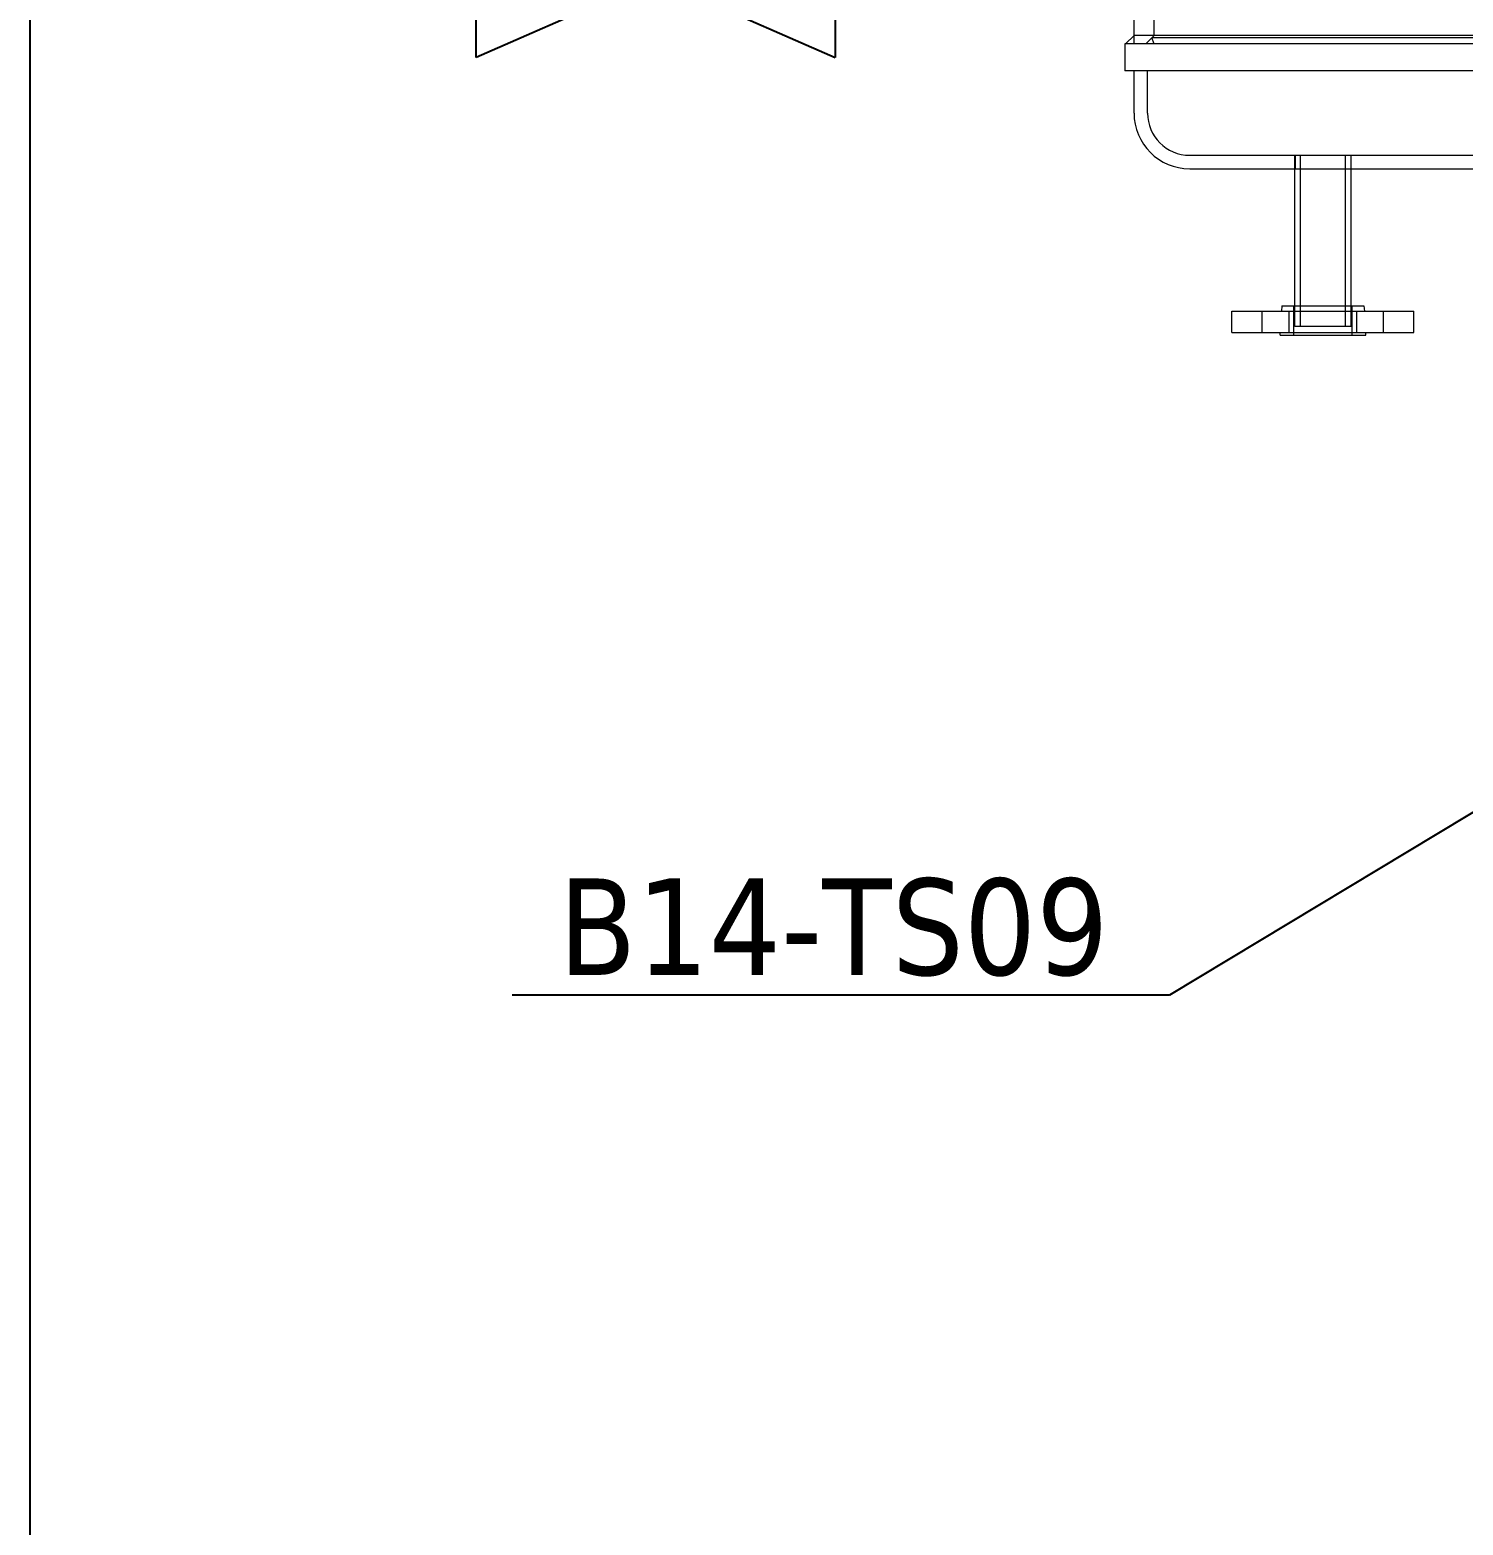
# Model space of a CAD drawing. Header units: millimetres. Extents: x 25096 to 30217, y 6541 to 10165.
# Drawn here: x 28469.8 to 28635.9, y 9228.6 to 9401.7 of the extents above; entities that cross this region are included whole.
import ezdxf

# ---------------------------------------------------------------- set-up
doc = ezdxf.new("R2010")
doc.units = ezdxf.units.MM
doc.layers.add('Equipment', color=123, linetype='Continuous')
doc.dimstyles.new('ISO-25', dxfattribs={"dimtxt": 2.5, "dimasz": 2.5, "dimexe": 1.25, "dimexo": 0.625, "dimtad": 1, "dimtxsty": 'Standard', "dimcen": 2.5, "dimadec": 0, "dimazin": 0, "dimtfac": 1, "dimtmove": 0, "dimatfit": 3, "dimfxl": 1, "dimarcsym": 0})

# ---------------------------------------------------------------- blocks, each defined once
blk = doc.blocks.new('A$Ce64cb7e9')
at = {"layer": 'Equipment', "linetype": 'Continuous', "lineweight": 0, "extrusion": (-2.22045e-16, 1, 0)}
for p, q in [((1219.46, 829), (1219.46, 1457.5)), ((1231.46, 829), (1231.46, 896.23)), ((-292.54, 829), (1231.46, 829)), ((469.46, 827.54), (1220.93, 827.54)), ((1219.46, 829), (1224.46, 824)), ((1219.46, 824), (1220.93, 827.54)), ((1220.93, 827.54), (1224.46, 824)), ((1231.46, 829), (1236.46, 824)), ((1231.46, 824), (1231.46, 829)), ((1231.46, 824), (1231.46, 829)), ((469.46, 824), (1236.96, 824)), ((1236.96, 824), (1236.96, 808)), ((469.46, 808), (1236.96, 808)), ((1223.46, 783), (1223.46, 808)), ((1231.46, 783), (1231.46, 808)), ((1198.46, 758), (500.91, 758)), ((1102.76, 750), (1102.76, 758)), ((1102.96, 758), (1102.96, 750)), ((1106.14, 656.4), (1106.14, 758)), ((1132.79, 656.4), (1132.79, 758)), ((1135.96, 758), (1135.96, 750)), ((1136.16, 750), (1136.16, 758)), ((1198.46, 750), (987.18, 750)), ((1102.76, 668.67), (1102.76, 750)), ((1136.16, 668.67), (1136.16, 750)), ((1173.44, 665.62), (1065.49, 665.62)), ((1065.49, 652.92), (1065.49, 665.62)), ((1083.51, 652.92), (1083.51, 665.62)), ((1095.2, 668.67), (1094.83, 665.62)), ((1143.73, 668.67), (1095.2, 668.67)), ((1099.38, 652.92), (1099.38, 665.62)), ((1102.19, 651.4), (1102.19, 668.67)), ((1102.76, 656.4), (1102.76, 668.67)), ((1136.16, 656.4), (1136.16, 668.67)), ((1136.74, 651.4), (1136.74, 668.67)), ((1139.54, 652.92), (1139.54, 665.62)), ((1143.73, 668.67), (1144.1, 665.62)), ((1155.42, 652.92), (1155.42, 665.62)), ((1173.44, 652.92), (1173.44, 665.62)), ((1102.76, 656.4), (1119.46, 656.4)), ((1119.46, 656.4), (1136.16, 656.4)), ((1173.44, 652.92), (1065.49, 652.92)), ((1094.06, 651.4), (1094.06, 652.92)), ((1144.86, 651.4), (1094.06, 651.4)), ((1144.86, 651.4), (1144.86, 652.92))]:
    blk.add_line(p, q, dxfattribs=at)
at = {"layer": 'Equipment', "linetype": 'Continuous', "lineweight": 0, "extrusion": (0, 0, -1)}
for radius in [33, 25]:
    blk.add_arc((-1198.46, 783), radius, 180, 270, dxfattribs=at)

msp = doc.modelspace()

# ---------------------------------------------------------------- linework, layer by layer
at = {"linetype": 'Continuous', "lineweight": -3}
for p, q in [((28521.54, 9398.54), (28521.54, 9416.78)), ((28521.54, 9416.78), (28563.13, 9398.54)), ((28563.13, 9416.78), (28521.54, 9398.54)), ((28563.13, 9416.78), (28563.13, 9398.54))]:
    msp.add_line(p, q, dxfattribs=at)
msp.add_line((28469.85, 9407.66), (28469.85, 9160.01))

# ---------------------------------------------------------------- block references
at = {"xscale": -0.1953125, "yscale": 0.1953125, "zscale": 0.1953125}
msp.add_blockref('A$Ce64cb7e9', (28838.26, 9239.18), dxfattribs=at)

# ---------------------------------------------------------------- texts
at = {"insert": (28531.07, 9303.46), "char_height": 11.1664, "width": 777.1843, "attachment_point": 1}
msp.add_mtext('{\\fTahoma|b0|i0|c0|p34;B14-TS09}', dxfattribs=at)

# ---------------------------------------------------------------- leaders
at = {"linetype": 'Continuous', "lineweight": -3}
msp.add_leader([(28684.42, 9339.67), (28601.84, 9289.96), (28525.71, 9289.96)], dimstyle='ISO-25', override={"dimscale": 10, "dimtad": 0}, dxfattribs=at)

doc.saveas('drawing.dxf')
